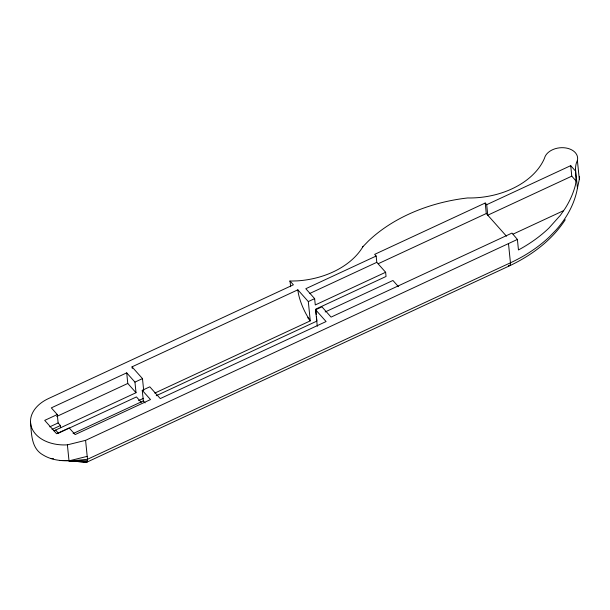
<?xml version="1.0" encoding="UTF-8"?>
<svg xmlns="http://www.w3.org/2000/svg" width="610" height="610" viewBox="0 0 610 610"><rect width="100%" height="100%" fill="white"/><g stroke="black" fill="none" stroke-linecap="round" stroke-linejoin="round"><path stroke-width="0.91" d="M317.299 326.319L315.622 309.788L321.95 306.853L331.077 317.108L511.981 233.073L517.394 239.44L518.462 249.955A139.057 96.243 -5.8 0 0 548.863 228.132L560.415 215.246L565.15 208.437A139.057 96.243 -5.8 0 0 574.887 187.011C577.868 178.303 573.072 169.115 577.395 160.46A16.737 11.59 -5.8 0 0 563.823 147.734A16.737 11.59 -5.8 0 0 544.501 158.196A72.781 50.371 -5.8 0 1 467.626 197.96A141.528 97.958 -5.8 0 0 368.577 240.858L362.431 247.149M30.5 421.678C31.545 433.55 31.026 448.327 43.096 454.976C56.494 463.158 72.727 460.771 87.504 459.277L510.44 262.803A139.057 96.243 -5.8 0 0 549.717 236.543L555.824 230.237A139.057 96.243 -5.8 0 0 577.441 188.086L579.317 179.378A16.737 11.59 -5.8 0 0 579.5 176.343M290.627 286.753L290.055 281.073L293.379 284.809L48.403 398.604A36.592 25.33 -5.8 0 0 31.85 428.167A36.592 25.33 -5.8 0 0 67.39 444.85L69.014 460.855L86.65 462.266L87.23 461.755L87.504 459.277L85.583 440.351L517.394 239.44M508.77 265.762L510.166 265.289L510.44 262.803L508.519 243.886M362.942 246.623L362.592 247.218A72.803 50.386 -5.8 0 1 297.139 280.89L289.597 281.088M565.256 219.722C551.928 240.348 531.501 255.468 509.51 265.838L86.65 462.266L69.014 460.855L87.207 456.356M510.166 265.289L508.626 265.83M132.301 368.478L132.012 366.846L297.84 289.819L308.309 301.576L310.269 320.868L154.803 393.084M486.704 204.678L570.708 165.653L571.776 176.168L487.771 215.193L486.704 204.678L485.217 203.008L374.662 254.362L376.149 256.032L376.789 262.338L385.627 272.266L386.054 276.467L315.705 309.148L316.262 314.653M376.149 256.032L305.801 288.713L314.638 298.641L315.279 304.947L385.627 272.266M53.947 430.843L136.022 392.718L134.947 382.112L126.705 372.855L51.324 407.869L57.279 414.548L58.133 422.959L60.42 425.528L60.649 427.732M309.872 293.425L376.789 262.338M378.322 263.673L486.284 213.523L485.217 203.008M57.279 414.548L44.713 420.382L56.608 433.748L69.174 427.907L75.121 434.587L150.502 399.573L142.26 390.324L149.793 386.816L160.27 398.582L326.091 321.546L315.622 309.788M56.684 416.485L127.78 383.461L126.705 372.855M134.947 382.112L142.481 378.604L132.012 366.846M308.309 301.576L314.638 298.641M49.753 426.847L58.133 422.959M52.048 429.425L60.42 425.528M57.759 433.474L136.449 396.919L141.322 402.394M325.16 311.962L392.939 280.478L398.421 286.631M138.577 400.617L143.602 398.284M73.101 433.558L143.335 400.93L142.26 390.324M156.229 395.722L316.91 321.081L316.445 316.491M513.094 234.118L563.609 210.648M67.39 444.85L85.583 440.351M77.379 461.274L69.014 460.855L87.52 460.733M59.559 460.558L68.838 460.565M69.014 460.855L87.23 461.755M81.099 461.465L84.82 461.648M50.714 458.552L53.543 458.728M570.708 165.653L575.169 170.67M571.776 176.168L576.236 181.178M486.284 213.523L506.475 236.2M307.707 317.657L309.598 319.785M127.78 383.461L136.022 392.718M143.335 400.93L145.104 402.913M55.624 430.065L58.667 433.489M310.269 320.868L306.662 315.042A27.808 8.99 65.1 0 1 297.84 289.819M577.395 160.46L579.317 179.378M575.512 169.168L577.441 188.086M142.481 378.604L143.693 390.545"/></g></svg>
